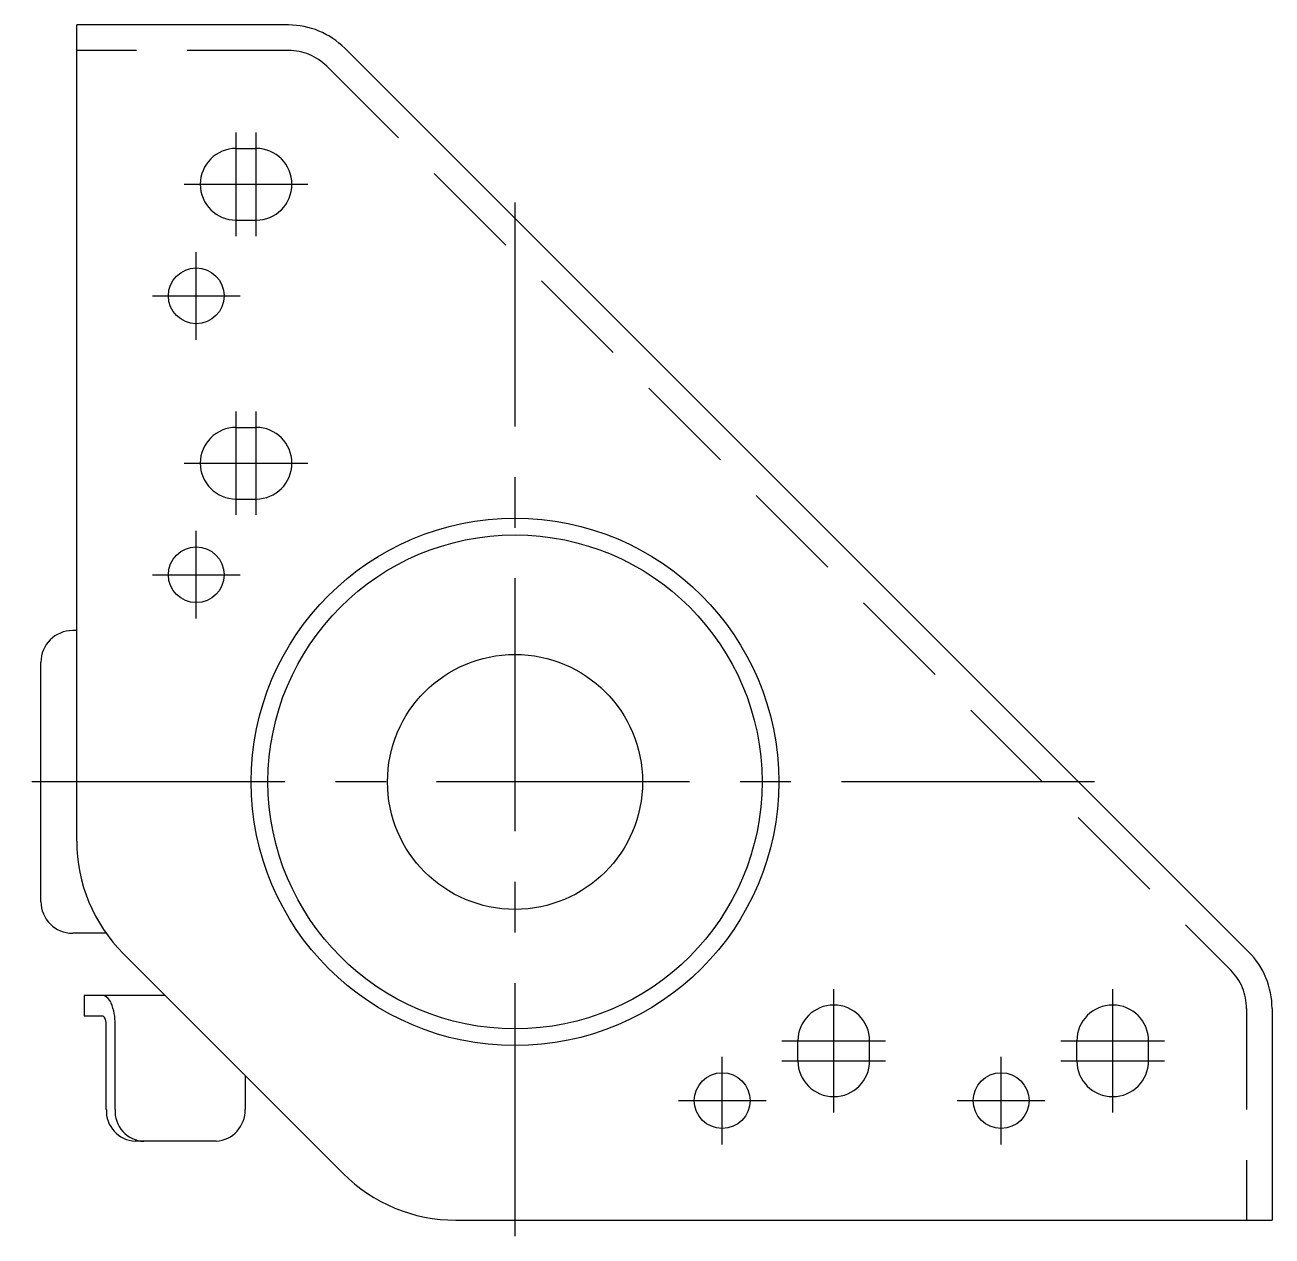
# Model space of a CAD drawing. Extents: x -284 to 117, y -115 to 318.
# Drawn here: x -39.5 to 117, y 166.4 to 318.4 of the extents above; entities that cross this region are included whole.
import ezdxf

# ---------------------------------------------------------------- set-up
doc = ezdxf.new("R2010")
doc.units = 0
doc.linetypes.add('CENTER', pattern=[50.8, 31.75, -6.35, 6.35, -6.35])
doc.linetypes.add('DASHED', pattern=[19.05, 12.7, -6.35])
doc.layers.get('0').update_dxf_attribs({"linetype": 'CONTINUOUS'})
doc.layers.add('CENTER', color=1, linetype='CONTINUOUS')

msp = doc.modelspace()

# ---------------------------------------------------------------- linework, layer by layer
at = {"color": 7, "linetype": 'CONTINUOUS'}
for p, q in [((-33, 215.95), (-33, 318.37)), ((-6.43, 318.37), (-33, 318.37)), ((0.64, 315.44), (114.07, 202.01)), ((-13, 302.87), (-10.5, 302.87)), ((-13, 293.87), (-10.5, 293.87)), ((-13, 267.87), (-10.5, 267.87)), ((-13, 258.87), (-10.5, 258.87)), ((-33, 242.37), (-33.5, 242.37)), ((-37.5, 208.37), (-37.5, 238.37)), ((-29.31, 204.37), (-33.5, 204.37)), ((-27.14, 201.8), (0.43, 174.23)), ((-21.91, 196.57), (-32.05, 196.57)), ((-32.05, 196.57), (-32.05, 193.97)), ((117, 194.94), (117, 168.37)), ((-29.71, 193.97), (-32.05, 193.97)), ((-29.29, 182.27), (-29.29, 192.97)), ((-28.19, 182.27), (-28.19, 192.97)), ((57.5, 188.37), (57.5, 190.87)), ((66.5, 188.37), (66.5, 190.87)), ((92.5, 188.37), (92.5, 190.87)), ((101.5, 188.37), (101.5, 190.87)), ((-11.88, 186.54), (-11.88, 182.27)), ((-15.5, 178.27), (-25.66, 178.27)), ((14.57, 168.37), (117, 168.37))]:
    msp.add_line(p, q, dxfattribs=at)
at = {"color": 3, "linetype": 'DASHED'}
for p, q in [((-6.43, 315.17), (-33, 315.17)), ((-1.62, 313.18), (111.81, 199.75)), ((113.8, 194.94), (113.8, 168.37))]:
    msp.add_line(p, q, dxfattribs=at)
at = {"color": 7, "linetype": 'CONTINUOUS'}
for centre, radius in [((-18, 284.37), 3.5), ((22, 223.37), 33.1), ((22, 223.37), 31), ((-18, 249.37), 3.5), ((22, 223.37), 16), ((48, 183.37), 3.5), ((83, 183.37), 3.5)]:
    msp.add_circle(centre, radius, dxfattribs=at)
for centre, radius, start, end in [((-6.43, 308.37), 10, 45, 90), ((-13, 298.37), 4.5, 90, 270), ((-10.5, 298.37), 4.5, 270, 90), ((-13, 263.37), 4.5, 90, 270), ((-10.5, 263.37), 4.5, 270, 90), ((-33.5, 238.37), 4, 90, 180), ((-13, 215.95), 20, 180, 225), ((-33.5, 208.37), 4, 180, 270), ((107, 194.94), 10, 0, 45), ((-30.3, 195.01), 1.72, 20.8833, 65.3813), ((-34.37, 193.16), 6.19, 358.2437, 23.439), ((62, 190.87), 4.5, 0, 180), ((97, 190.87), 4.5, 0, 180), ((-30.07, 193.37), 0.702, 35.0032, 59.1369), ((-30.93, 192.97), 1.64, 359.9439, 29.1533), ((62, 188.37), 4.5, 180, 0), ((97, 188.37), 4.5, 180, 0), ((-25.47, 182.09), 3.82, 177.2562, 267.1163), ((-24.38, 182.08), 3.82, 177.1558, 267.1738), ((-15.77, 182.16), 3.9, 274.0069, 1.6205), ((14.57, 188.37), 20, 225, 270)]:
    msp.add_arc(centre, radius, start, end, dxfattribs=at)
at = {"color": 3, "linetype": 'DASHED'}
for centre, start, end in [((-6.43, 308.37), 45, 90), ((107, 194.94), 0, 45)]:
    msp.add_arc(centre, 6.8, start, end, dxfattribs=at)
at = {"layer": 'CENTER', "color": 1, "linetype": 'CENTER'}
for p, q in [((-13, 291.87), (-13, 304.87)), ((-10.5, 291.87), (-10.5, 304.87)), ((-19.5, 298.37), (-4, 298.37)), ((22, 166.37), (22, 296.08)), ((-18, 278.87), (-18, 289.87)), ((-23.5, 284.37), (-12.5, 284.37)), ((-13, 256.87), (-13, 269.87)), ((-10.5, 256.87), (-10.5, 269.87)), ((-19.5, 263.37), (-4, 263.37)), ((-18, 243.87), (-18, 254.87)), ((-23.5, 249.37), (-12.5, 249.37)), ((94.71, 223.37), (-39.5, 223.37)), ((62, 181.87), (62, 197.37)), ((97, 181.87), (97, 197.37)), ((55.5, 190.87), (68.5, 190.87)), ((90.5, 190.87), (103.5, 190.87)), ((48, 177.87), (48, 188.87)), ((55.5, 188.37), (68.5, 188.37)), ((83, 177.87), (83, 188.87)), ((90.5, 188.37), (103.5, 188.37)), ((42.5, 183.37), (53.5, 183.37)), ((77.5, 183.37), (88.5, 183.37))]:
    msp.add_line(p, q, dxfattribs=at)

doc.saveas('drawing.dxf')
